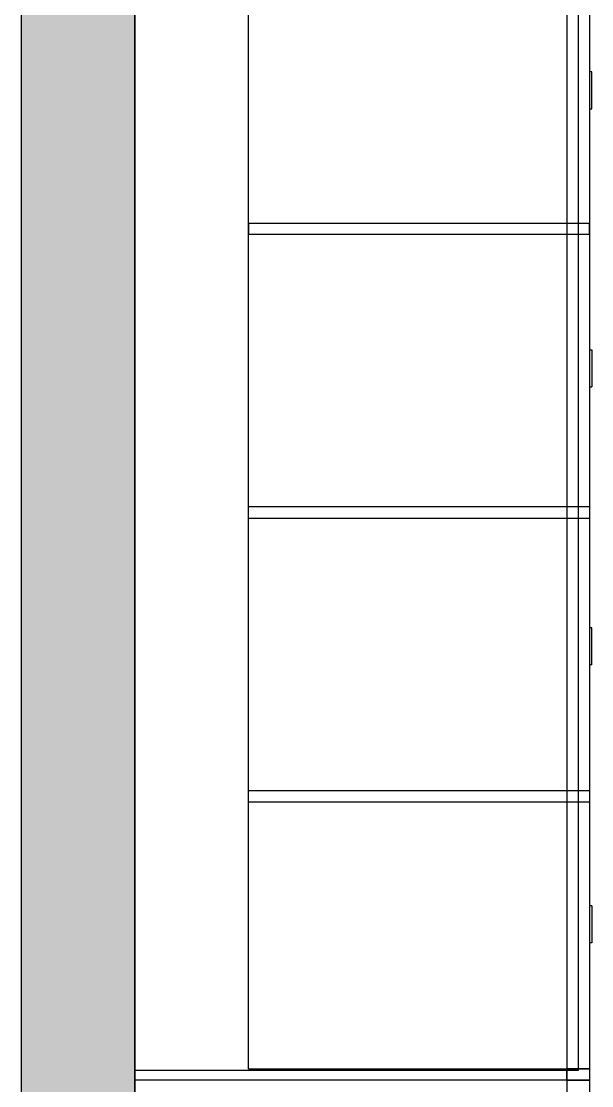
# Model space of a CAD drawing. Header units: inches. Extents: x 0 to 54693, y 0 to 31146.
# Drawn here: x 47653 to 48155, y 6538 to 7476 of the extents above; entities that cross this region are included whole.
import ezdxf

# ---------------------------------------------------------------- set-up
doc = ezdxf.new("R2010")
doc.units = ezdxf.units.IN
doc.header["$MEASUREMENT"] = 0
doc.layers.add('Added', color=3, linetype='Continuous')

msp = doc.modelspace()

# ---------------------------------------------------------------- linework, layer by layer
at = {"layer": 'Added', "linetype": 'Continuous', "lineweight": -2, "ltscale": 0.18}
for p, q in [((47653.23, 8213.32), (47653.23, 5058.32)), ((47753.23, 8213.32), (47753.23, 5058.32)), ((47753.23, 5543.35), (47753.23, 7543.35)), ((48133.23, 7543.35), (48133.23, 5543.35)), ((48153.23, 7543.35), (48153.23, 5543.35)), ((47853.23, 6553.35), (47853.23, 7533.35)), ((48143.23, 7533.35), (48143.23, 6551.73)), ((48155.23, 7431.74), (48153.23, 7431.74)), ((48155.23, 7399.17), (48155.23, 7431.74)), ((48153.23, 7399.17), (48155.23, 7399.17)), ((47853.23, 7298.35), (48153.23, 7298.35)), ((47853.23, 7298.35), (47853.23, 7288.35)), ((48153.23, 7288.35), (48153.23, 7298.35)), ((48153.23, 7288.35), (47853.23, 7288.35)), ((48153.23, 7186.74), (48155.23, 7186.74)), ((48155.23, 7186.74), (48155.23, 7154.17)), ((48153.23, 7154.17), (48155.23, 7154.17)), ((47853.23, 7038.35), (47853.23, 7048.35)), ((48153.23, 7048.35), (47853.23, 7048.35)), ((48153.23, 7048.35), (48153.23, 7038.35)), ((47853.23, 7038.35), (48153.23, 7038.35)), ((48155.23, 6941.74), (48153.23, 6941.74)), ((48155.23, 6909.17), (48155.23, 6941.74)), ((48155.23, 6909.17), (48153.23, 6909.17)), ((47853.23, 6788.35), (47853.23, 6798.35)), ((47853.23, 6798.35), (48153.23, 6798.35)), ((48153.23, 6798.35), (48153.23, 6788.35)), ((47853.23, 6788.35), (48153.23, 6788.35)), ((48155.23, 6696.74), (48153.23, 6696.74)), ((48155.23, 6696.74), (48155.23, 6664.17)), ((48155.23, 6664.17), (48153.23, 6664.17)), ((48143.23, 6551.73), (47753.23, 6551.73)), ((47853.23, 6553.35), (48153.23, 6553.35)), ((48133.23, 6543.35), (48133.23, 6553.35)), ((48153.23, 6553.35), (48133.23, 6553.35)), ((48153.23, 6553.35), (48153.23, 6543.35)), ((48153.23, 6543.35), (47753.23, 6543.35)), ((48153.23, 6543.35), (47753.23, 6543.35)), ((48133.23, 6543.35), (48153.23, 6543.35))]:
    msp.add_line(p, q, dxfattribs=at)
msp.add_solid([(47753.23, 5058.32), (47653.23, 5058.32), (47753.23, 8213.32), (47653.23, 8213.32)], dxfattribs=at)

doc.saveas('drawing.dxf')
